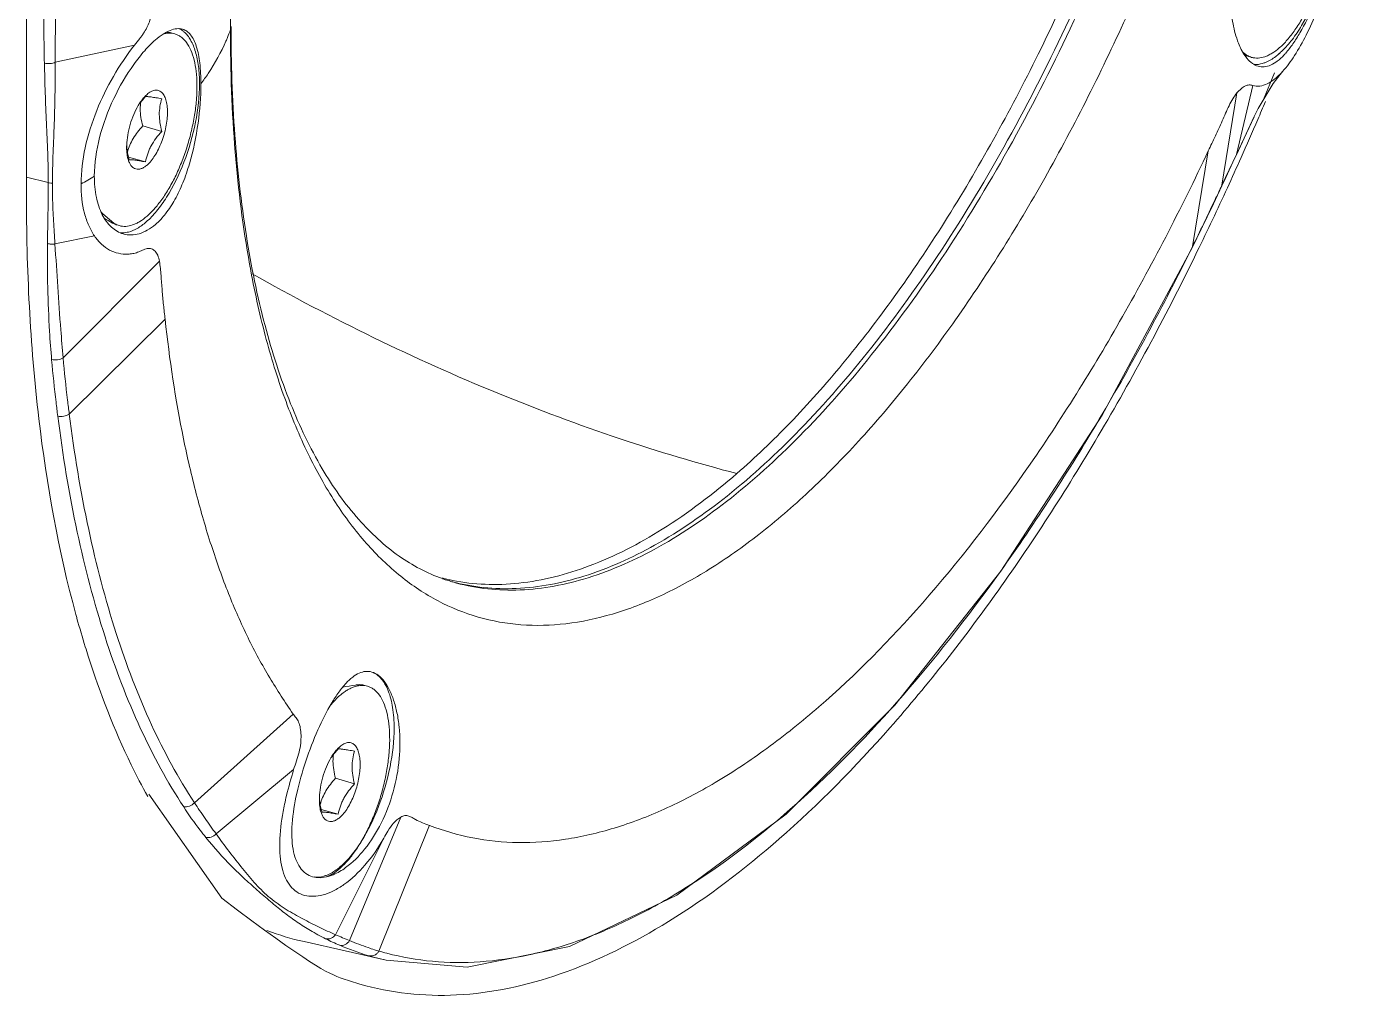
# Model space of a CAD drawing. Header units: millimetres. Extents: x 0 to 3564, y 0 to 2520.
# Drawn here: x 1932.3 to 1997.9, y 1894.2 to 1942.4 of the extents above; entities that cross this region are included whole.
import ezdxf

# ---------------------------------------------------------------- set-up
doc = ezdxf.new("R2010")
doc.units = ezdxf.units.MM
doc.layers.get('0').update_dxf_attribs({"lineweight": 13})

msp = doc.modelspace()

# ---------------------------------------------------------------- linework, layer by layer
for p, q in [((1932.259, 1934.099), (1932.259, 2070.065)), ((1942.405, 1942.242), (1942.405, 1946.587)), ((1933.696, 1940.633), (1933.701, 1943.345)), ((1942.405, 1942.242), (1942.437, 1942.42)), ((1939.636, 1942.052), (1939.506, 1942.089)), ((1933.696, 1940.633), (1937.63, 1941.493)), ((1992.86, 1940.972), (1992.97, 1940.827)), ((1993.198, 1940.88), (1993.069, 1940.917)), ((1994.327, 1940.109), (1993.788, 1938.789)), ((1938.259, 1939.039), (1938.165, 1938.951)), ((1991.724, 1934.527), (1992.466, 1939.11)), ((1992.447, 1936.053), (1993.25, 1939.482)), ((1933.671, 1938.628), (1933.676, 1938.799)), ((1933.672, 1938.628), (1933.676, 1938.799)), ((1993.323, 1937.929), (1992.447, 1936.053)), ((1938.993, 1937.195), (1938.047, 1937.468)), ((1938.181, 1935.68), (1937.338, 1935.923)), ((1990.26, 1931.475), (1991.043, 1936.231)), ((1992.447, 1936.053), (1991.724, 1934.527)), ((1992.443, 1936.034), (1992.447, 1936.053)), ((1932.259, 1934.926), (1933.348, 1934.648)), ((1991.72, 1934.497), (1991.724, 1934.527)), ((1936.882, 1932.511), (1936.752, 1932.548)), ((1933.679, 1931.6), (1935.644, 1931.996)), ((1990.26, 1931.476), (1990.243, 1931.445)), ((1990.26, 1931.475), (1990.244, 1931.442)), ((1990.254, 1931.439), (1990.26, 1931.475)), ((1934.085, 1925.938), (1938.874, 1930.74)), ((1934.39, 1923.141), (1939.155, 1927.852)), ((1952.943, 1914.98), (1952.94, 1914.98)), ((1949.221, 1909.605), (1949.092, 1909.643)), ((1940.613, 1903.808), (1945.526, 1908.219)), ((1947.844, 1906.592), (1947.751, 1906.504)), ((1941.693, 1902.257), (1945.55, 1905.457)), ((1948.579, 1904.748), (1947.633, 1905.021)), ((1941.981, 1899.053), (1938.354, 1904.229)), ((1947.767, 1903.233), (1946.924, 1903.477)), ((1948.333, 1896.949), (1950.881, 1903.095)), ((1949.794, 1896.431), (1952.305, 1902.683)), ((1947.633, 1897.243), (1950.031, 1902.052)), ((1950.153, 1895.971), (1946.066, 1896.897)), ((1949.46, 1896.147), (1949.298, 1896.194)), ((1950.151, 1895.971), (1949.46, 1896.147))]:
    msp.add_line(p, q)
for points in [[(1993.329, 1937.942), (1993.521, 1938.342), (1994.262, 1939.583), (1994.738, 1940.179)], [(1992.443, 1936.034), (1993.126, 1937.502), (1993.329, 1937.942)], [(1991.72, 1934.497), (1991.909, 1934.899), (1992.271, 1935.668), (1992.443, 1936.034)], [(1990.254, 1931.439), (1990.689, 1932.329), (1991.297, 1933.601), (1991.72, 1934.497)], [(1950.151, 1895.971), (1954.179, 1895.633), (1959.277, 1896.652), (1964.611, 1899.208), (1970.047, 1903.242), (1975.458, 1908.654), (1980.732, 1915.319), (1985.757, 1923.089), (1990.254, 1931.439)]]:
    msp.add_lwpolyline(points)
for centre, radius, start, end in [((1935.782, 1943.548), 2.732, 323.91511, 327.5036), ((1939.375, 1941.148), 0.941, 73.92374, 82.02578), ((1933.514, 1945.475), 9.461, 336.41048, 337.61892), ((1933.717, 1945.392), 9.241, 337.61384, 340.06627), ((1992.055, 1943.957), 3.831, 310.95304, 313.94673), ((1992.101, 1943.55), 3.72, 316.61314, 318.6242), ((1993.459, 1941.781), 0.938, 245.88755, 253.88283), ((1940.521, 1936.896), 3.135, 147.80112, 149.39924), ((1940.51, 1936.62), 3.273, 143.63746, 145.20289), ((1940.296, 1938.317), 2.375, 171.78707, 180.01863), ((1849.423, 1999.763), 156.843, 336.726, 337.07978), ((1851.697, 1998.781), 154.366, 335.96076, 336.72716), ((1940.449, 1936.401), 3.205, 177.99599, 179.97565), ((1939.94, 1936.648), 2.696, 182.76908, 185.19451), ((1940.035, 1936.656), 2.791, 185.18854, 185.72985), ((1854.721, 1997.434), 151.056, 335.33002, 335.96039), ((1921.569, 1958.304), 27.246, 299.47699, 301.08818), ((1858.341, 1995.768), 147.071, 333.97286, 335.33115), ((1937.142, 1933.412), 0.938, 245.88755, 253.88283), ((1937.034, 1933.224), 1.069, 264.62296, 271.05191), ((1993.154, 1939.553), 50.595, 190.19497, 190.33271), ((1955.434, 1924.803), 10.135, 255.76965, 256.67799), ((1955.825, 1922.975), 8.523, 250.28883, 252.318), ((1955.439, 1924.822), 10.154, 256.67798, 257.39991), ((1955.446, 1924.854), 10.186, 257.40032, 258.74277), ((1955.816, 1922.949), 8.495, 252.31893, 253.19913), ((1955.814, 1922.941), 8.487, 253.1992, 253.89761), ((1986.059, 1927.199), 53.222, 195.2907, 195.50592), ((1948.961, 1908.701), 0.941, 73.92374, 82.02578), ((1949.882, 1905.87), 2.375, 171.78707, 180.01863), ((1950.107, 1904.449), 3.135, 147.80112, 149.39924), ((1950.096, 1904.173), 3.273, 143.63746, 145.20289), ((1958.298, 1900.951), 13.489, 168.08817, 169.66769), ((1950.034, 1903.954), 3.205, 177.99599, 179.97565), ((1949.525, 1904.201), 2.696, 182.76908, 185.19451), ((1949.62, 1904.209), 2.791, 185.18854, 185.72985), ((1946.737, 1902.063), 1.994, 285.50881, 287.04366), ((1952.794, 1908.314), 12.612, 239.44369, 243.37527), ((1952.731, 1908.19), 12.473, 243.37561, 246.91947), ((1959.511, 1924.573), 29.8, 246.51094, 247.97047), ((1953.206, 1909.406), 13.778, 247.08009, 253.5218), ((1953.189, 1907.909), 11.972, 252.40736, 253.52237), ((1953.632, 1909.415), 13.542, 253.5296, 255.23785)]:
    msp.add_arc(centre, radius, start, end)
for points, knots in [([(1994.573, 1990.28), (1994.573, 1987.086), (1994.188, 1980.486), (1992.645, 1970.481), (1990.168, 1960.337), (1986.849, 1950.439), (1982.816, 1941.159), (1978.9, 1934.071), (1975.51, 1929.016), (1972.95, 1925.675), (1970.34, 1922.728), (1968.511, 1920.975), (1967.591, 1920.179)], [0, 0, 0, 0, 0.124565, 0.257342, 0.394358, 0.53135, 0.664065, 0.788519, 0.84657, 0.901337, 0.952555, 1, 1, 1, 1]), ([(1997.729, 1989.812), (1997.717, 1986.823), (1997.366, 1980.662), (1996.008, 1971.311), (1993.84, 1961.796), (1990.929, 1952.418), (1987.368, 1943.472), (1983.269, 1935.241), (1979.423, 1929.042), (1976.162, 1924.676), (1973.728, 1921.813), (1971.265, 1919.303), (1968.79, 1917.166), (1966.323, 1915.419), (1963.881, 1914.075), (1961.482, 1913.148), (1959.14, 1912.648), (1956.877, 1912.585), (1954.714, 1912.967), (1952.679, 1913.791), (1950.796, 1915.046), (1949.079, 1916.712), (1947.541, 1918.771), (1946.188, 1921.205), (1945.03, 1923.994), (1944.073, 1927.117), (1943.59, 1929.326), (1943.38, 1930.478)], [0, 0, 0, 0, 0.076465, 0.157645, 0.241524, 0.325929, 0.408671, 0.487642, 0.560938, 0.594967, 0.627031, 0.657019, 0.684869, 0.710582, 0.734236, 0.756007, 0.776187, 0.795201, 0.813591, 0.831977, 0.850979, 0.871144, 0.892894, 0.916525, 0.942214, 0.97004, 1, 1, 1, 1]), ([(1995.201, 1990.119), (1995.201, 1987.961), (1995.025, 1983.53), (1994.294, 1976.781), (1993.099, 1969.853), (1991.463, 1962.868), (1989.414, 1955.951), (1986.989, 1949.227), (1984.23, 1942.814), (1981.189, 1936.827), (1977.918, 1931.371), (1974.476, 1926.544), (1970.923, 1922.427), (1967.318, 1919.092), (1963.715, 1916.595), (1960.167, 1914.981), (1957.226, 1914.408), (1955.015, 1914.467), (1953.965, 1914.658), (1953.457, 1914.791)], [0, 0, 0, 0, 0.069479, 0.142599, 0.218345, 0.295649, 0.373382, 0.450412, 0.525621, 0.597945, 0.66641, 0.73017, 0.788559, 0.84115, 0.887857, 0.929064, 0.965806, 0.983089, 1, 1, 1, 1]), ([(1953.46, 1914.787), (1953.965, 1914.642), (1955.009, 1914.427), (1957.209, 1914.318), (1960.144, 1914.83), (1963.693, 1916.38), (1967.298, 1918.819), (1970.91, 1922.102), (1974.474, 1926.173), (1977.93, 1930.962), (1981.219, 1936.387), (1984.281, 1942.352), (1987.063, 1948.751), (1989.513, 1955.469), (1991.589, 1962.388), (1993.253, 1969.382), (1994.475, 1976.328), (1995.233, 1983.099), (1995.427, 1987.548), (1995.436, 1989.717)], [0, 0, 0, 0, 0.016924, 0.034174, 0.070738, 0.111676, 0.158085, 0.210392, 0.268537, 0.332113, 0.400462, 0.472745, 0.547989, 0.62513, 0.703046, 0.780599, 0.856652, 0.930128, 1, 1, 1, 1]), ([(1994.575, 1941.35), (1994.716, 1941.472), (1994.994, 1941.756), (1995.375, 1942.253), (1995.736, 1942.834), (1996.068, 1943.485), (1996.363, 1944.19), (1996.614, 1944.932), (1996.815, 1945.692), (1996.959, 1946.451), (1997.044, 1947.19), (1997.068, 1947.89), (1997.03, 1948.534), (1996.93, 1949.106), (1996.772, 1949.594), (1996.587, 1949.933), (1996.409, 1950.144), (1996.269, 1950.268), (1996.116, 1950.362), (1996.007, 1950.405), (1995.952, 1950.421)], [0, 0, 0, 0, 0.055389, 0.117513, 0.185555, 0.258364, 0.334558, 0.412611, 0.49092, 0.567871, 0.641906, 0.711591, 0.77569, 0.833268, 0.883821, 0.927483, 0.94707, 0.965448, 0.982953, 1, 1, 1, 1]), ([(1996.469, 1950.621), (1996.589, 1950.586), (1996.825, 1950.47), (1997.106, 1950.172), (1997.308, 1949.767), (1997.434, 1949.269), (1997.489, 1948.687), (1997.47, 1947.776), (1997.276, 1946.524), (1996.861, 1944.985), (1996.307, 1943.486), (1995.756, 1942.341), (1995.271, 1941.565), (1995.02, 1941.236), (1994.892, 1941.091)], [0, 0, 0, 0, 0.035825, 0.073322, 0.115472, 0.164056, 0.219719, 0.282299, 0.424699, 0.581264, 0.738389, 0.881792, 0.944617, 1, 1, 1, 1]), ([(1994.724, 1950.092), (1994.467, 1949.895), (1993.969, 1949.413), (1993.093, 1948.196), (1992.337, 1946.33), (1992.092, 1944.334), (1992.204, 1942.826), (1992.354, 1942.143), (1992.455, 1941.833)], [0, 0, 0, 0, 0.107691, 0.229211, 0.497508, 0.768198, 0.891549, 1, 1, 1, 1]), ([(1997.898, 1949.547), (1997.921, 1949.181), (1997.897, 1948.392), (1997.636, 1946.692), (1997.136, 1944.934), (1996.485, 1943.212), (1995.946, 1942.026), (1995.382, 1941.01), (1994.958, 1940.423), (1994.738, 1940.179)], [0, 0, 0, 0, 0.109495, 0.234954, 0.513089, 0.653187, 0.784771, 0.90191, 1, 1, 1, 1]), ([(1997.216, 1947.949), (1997.216, 1947.325), (1997.071, 1946.036), (1996.552, 1944.183), (1995.888, 1942.741), (1995.243, 1941.774), (1994.894, 1941.371), (1994.714, 1941.199)], [0, 0, 0, 0, 0.254419, 0.525917, 0.783497, 0.898286, 1, 1, 1, 1]), ([(1938.673, 1944.522), (1938.673, 1944.326), (1938.686, 1943.913), (1938.589, 1943.28), (1938.396, 1942.654), (1938.201, 1942.259), (1938.086, 1942.08)], [0, 0, 0, 0, 0.2312, 0.484629, 0.749502, 1, 1, 1, 1]), ([(1933.154, 1940.596), (1933.143, 1941.047), (1933.127, 1941.949), (1933.123, 1942.851), (1933.128, 1943.301)], [0, 0, 0, 0, 0.50101, 1, 1, 1, 1]), ([(1940.026, 1942.282), (1939.933, 1942.308), (1939.719, 1942.322), (1939.385, 1942.227), (1939.028, 1942.03), (1938.795, 1941.849), (1938.675, 1941.745)], [0, 0, 0, 0, 0.193079, 0.415753, 0.683009, 1, 1, 1, 1]), ([(1940.093, 1942.155), (1940.075, 1942.17), (1940.004, 1942.228), (1939.926, 1942.278), (1939.865, 1942.309)], [0, 0, 0, 0, 0.256538, 1, 1, 1, 1]), ([(1942.438, 1942.42), (1942.438, 1940.611), (1942.552, 1937.127), (1943.103, 1932.147), (1944.013, 1927.672), (1945.26, 1923.773), (1946.81, 1920.511), (1948.621, 1917.927), (1950.654, 1916.041), (1952.187, 1915.225), (1952.95, 1914.952)], [0, 0, 0, 0, 0.175324, 0.337563, 0.485242, 0.617345, 0.733452, 0.834062, 0.921397, 1, 1, 1, 1]), ([(1935.637, 1934.972), (1935.637, 1935.617), (1935.842, 1936.953), (1936.542, 1938.826), (1937.367, 1940.25), (1938.106, 1941.193), (1938.485, 1941.581), (1938.675, 1941.745)], [0, 0, 0, 0, 0.254718, 0.527332, 0.7865, 0.900851, 1, 1, 1, 1]), ([(1937.99, 1941.938), (1937.962, 1941.899), (1937.844, 1941.748), (1937.717, 1941.606), (1937.63, 1941.493)], [0, 0, 0, 0, 0.252768, 1, 1, 1, 1]), ([(1938.259, 1932.981), (1938.4, 1933.103), (1938.677, 1933.387), (1939.058, 1933.884), (1939.419, 1934.465), (1939.752, 1935.116), (1940.047, 1935.821), (1940.298, 1936.563), (1940.498, 1937.323), (1940.643, 1938.082), (1940.728, 1938.821), (1940.751, 1939.521), (1940.713, 1940.165), (1940.614, 1940.737), (1940.456, 1941.225), (1940.27, 1941.564), (1940.093, 1941.775), (1939.952, 1941.899), (1939.8, 1941.993), (1939.691, 1942.036), (1939.636, 1942.052)], [0, 0, 0, 0, 0.055389, 0.117513, 0.185555, 0.258364, 0.334558, 0.412611, 0.49092, 0.567871, 0.641906, 0.711591, 0.77569, 0.833268, 0.883821, 0.927483, 0.94707, 0.965448, 0.982953, 1, 1, 1, 1]), ([(1939.506, 1942.08), (1939.439, 1942.089), (1939.298, 1942.094), (1939.157, 1942.07), (1939.084, 1942.052), (1939.081, 1942.051)], [0, 0, 0, 0, 0.2256042, 0.4638612, 0.4746366, 0.4746366, 0.4746366, 0.4746366]), ([(1939.208, 1942.126), (1939.241, 1942.127), (1939.342, 1942.125), (1939.442, 1942.108), (1939.506, 1942.089)], [0.2661828, 0.2661828, 0.2661828, 0.2661828, 0.5089756, 1, 1, 1, 1]), ([(1940.937, 1939.562), (1940.937, 1939.91), (1940.909, 1940.54), (1940.777, 1941.278), (1940.598, 1941.741), (1940.442, 1941.998), (1940.253, 1942.185), (1940.102, 1942.26), (1940.026, 1942.282)], [0, 0, 0, 0, 0.345582, 0.625423, 0.739169, 0.83673, 0.921622, 1, 1, 1, 1]), ([(1940.869, 1939.582), (1940.869, 1939.866), (1940.841, 1940.399), (1940.699, 1941.132), (1940.464, 1941.726), (1940.226, 1942.04), (1940.093, 1942.155)], [0, 0, 0, 0, 0.30935, 0.580144, 0.809056, 1, 1, 1, 1]), ([(1940.937, 1939.562), (1941.064, 1939.733), (1941.538, 1940.406), (1941.94, 1941.13), (1942.184, 1941.689)], [0, 0, 0, 0, 0.259024, 1, 1, 1, 1]), ([(1943.359, 1930.598), (1943.028, 1932.438), (1942.547, 1936.313), (1942.406, 1940.213), (1942.406, 1942.241)], [0, 0, 0, 0, 0.479568, 1, 1, 1, 1]), ([(1992.455, 1941.833), (1992.482, 1941.75), (1992.588, 1941.45), (1992.729, 1941.161), (1992.86, 1940.972)], [0, 0, 0, 0, 0.275764, 1, 1, 1, 1]), ([(1934.976, 1934.586), (1934.978, 1935.19), (1935.137, 1936.445), (1935.9, 1938.835), (1936.867, 1940.504), (1937.63, 1941.493)], [0, 0, 0, 0, 0.241507, 0.500918, 1, 1, 1, 1]), ([(1992.746, 1941.154), (1992.767, 1941.136), (1992.787, 1941.118), (1992.808, 1941.1), (1992.814, 1941.095), (1992.819, 1941.09), (1992.825, 1941.085), (1992.844, 1941.068), (1992.922, 1941.006), (1993.008, 1940.955), (1993.075, 1940.925), (1993.077, 1940.924), (1993.078, 1940.924), (1993.08, 1940.923)], [-0.352048, -0.352048, -0.352048, -0.352048, -0.075454, -0.075454, -0.075454, 0, 0, 0, 0.257186, 1, 1, 1, 1.015978, 1.015978, 1.015978, 1.015978]), ([(1993.069, 1940.917), (1993.051, 1940.922), (1992.982, 1940.944), (1992.916, 1940.975), (1992.868, 1941.001), (1992.865, 1941.003), (1992.862, 1941.005), (1992.859, 1941.006), (1992.847, 1941.013), (1992.835, 1941.02), (1992.823, 1941.027)], [0, 0, 0, 0, 0.248517, 1, 1, 1, 1.048294, 1.048294, 1.048294, 1.237527, 1.237527, 1.237527, 1.237527]), ([(1993.198, 1940.88), (1993.249, 1940.865), (1993.354, 1940.844), (1993.577, 1940.838), (1993.809, 1940.888), (1994.038, 1940.983), (1994.286, 1941.119), (1994.461, 1941.252), (1994.575, 1941.35)], [0, 0, 0, 0, 0.104628, 0.211655, 0.440749, 0.566666, 0.701517, 1, 1, 1, 1]), ([(1993.517, 1940.44), (1993.616, 1940.412), (1993.834, 1940.392), (1994.167, 1940.488), (1994.498, 1940.696), (1994.702, 1940.886), (1994.804, 1940.995)], [0, 0, 0, 0, 0.209522, 0.434392, 0.694657, 1, 1, 1, 1]), ([(1994.566, 1941.064), (1994.511, 1941.015), (1994.301, 1940.845), (1994.067, 1940.701), (1993.884, 1940.628)], [0, 0, 0, 0, 0.27276, 1, 1, 1, 1]), ([(1933.154, 1940.596), (1933.245, 1940.575), (1933.431, 1940.563), (1933.614, 1940.599), (1933.696, 1940.633)], [0, 0, 0, 0, 0.510381, 1, 1, 1, 1]), ([(1933.154, 1940.596), (1933.177, 1939.603), (1933.235, 1937.621), (1933.355, 1935.639), (1933.348, 1934.648)], [0, 0, 0, 0, 0.500517, 1, 1, 1, 1]), ([(1933.676, 1938.799), (1933.679, 1938.952), (1933.691, 1939.564), (1933.698, 1940.175), (1933.696, 1940.633)], [0, 0, 0, 0, 0.250879, 1, 1, 1, 1]), ([(1992.97, 1940.827), (1993.047, 1940.734), (1993.21, 1940.574), (1993.416, 1940.469), (1993.517, 1940.44)], [0, 0, 0, 0, 0.532566, 1, 1, 1, 1]), ([(1993.884, 1940.628), (1993.838, 1940.609), (1993.663, 1940.546), (1993.474, 1940.517), (1993.338, 1940.523)], [0, 0, 0, 0, 0.267415, 1, 1, 1, 1]), ([(1994.738, 1940.179), (1994.62, 1940.047), (1994.386, 1939.816), (1994.005, 1939.558), (1993.621, 1939.427), (1993.364, 1939.447), (1993.25, 1939.482)], [0, 0, 0, 0, 0.307614, 0.568882, 0.793296, 1, 1, 1, 1]), ([(1938.219, 1932.697), (1938.406, 1932.859), (1938.773, 1933.249), (1939.455, 1934.214), (1940.16, 1935.685), (1940.713, 1937.597), (1940.869, 1938.935), (1940.869, 1939.582)], [0, 0, 0, 0, 0.098644, 0.211568, 0.468673, 0.742682, 1, 1, 1, 1]), ([(1939.274, 1938.16), (1939.274, 1938.269), (1939.263, 1938.474), (1939.209, 1938.754), (1939.13, 1938.952), (1939.047, 1939.075), (1938.98, 1939.147), (1938.905, 1939.2), (1938.824, 1939.235), (1938.736, 1939.249), (1938.645, 1939.245), (1938.55, 1939.22), (1938.414, 1939.161), (1938.32, 1939.092), (1938.259, 1939.039)], [0, 0, 0, 0, 0.176286, 0.330449, 0.460858, 0.517768, 0.569981, 0.618683, 0.665488, 0.712273, 0.760915, 0.81303, 0.86984, 1, 1, 1, 1]), ([(1938.674, 1932.566), (1938.862, 1932.726), (1939.222, 1933.118), (1939.675, 1933.825), (1940.066, 1934.661), (1940.497, 1935.922), (1940.834, 1937.568), (1940.938, 1938.91), (1940.938, 1939.562)], [0, 0, 0, 0, 0.098501, 0.210205, 0.333387, 0.46536, 0.740248, 1, 1, 1, 1]), ([(1992.466, 1939.11), (1992.388, 1939.021), (1992.246, 1938.815), (1992.003, 1938.35), (1991.741, 1937.719), (1991.396, 1936.971), (1991.16, 1936.477), (1991.043, 1936.231)], [0, 0, 0, 0, 0.109395, 0.231931, 0.489407, 0.745772, 1, 1, 1, 1]), ([(1992.466, 1939.11), (1992.532, 1939.185), (1992.66, 1939.318), (1992.866, 1939.463), (1993.071, 1939.523), (1993.195, 1939.499), (1993.25, 1939.482)], [0, 0, 0, 0, 0.326827, 0.597762, 0.813156, 1, 1, 1, 1]), ([(1933.55, 1934.62), (1933.554, 1934.95), (1933.565, 1935.614), (1933.604, 1936.613), (1933.648, 1937.618), (1933.665, 1938.291), (1933.672, 1938.628)], [0, 0, 0, 0, 0.246917, 0.496484, 0.747932, 1, 1, 1, 1]), ([(1937.823, 1938.491), (1937.737, 1938.347), (1937.584, 1938.036), (1937.408, 1937.54), (1937.29, 1937.028), (1937.252, 1936.682), (1937.246, 1936.513)], [0, 0, 0, 0, 0.242183, 0.499273, 0.75672, 1, 1, 1, 1]), ([(1938.165, 1938.951), (1938.111, 1938.895), (1938.006, 1938.772), (1937.914, 1938.638), (1937.868, 1938.566)], [0, 0, 0, 0, 0.475902, 1, 1, 1, 1]), ([(1938.181, 1938.928), (1938.154, 1938.898), (1938.047, 1938.78), (1937.946, 1938.657), (1937.875, 1938.561)], [0, 0, 0, 0, 0.251913, 1, 1, 1, 1]), ([(1938.993, 1938.819), (1938.896, 1938.837), (1938.719, 1938.87), (1938.485, 1938.908), (1938.312, 1938.928), (1938.218, 1938.93), (1938.181, 1938.928)], [0, 0, 0, 0, 0.362375, 0.657213, 0.867114, 1, 1, 1, 1]), ([(1938.993, 1938.819), (1938.955, 1938.696), (1938.89, 1938.44), (1938.868, 1938.177), (1938.868, 1938.043)], [0, 0, 0, 0, 0.489925, 1, 1, 1, 1]), ([(1937.922, 1938.316), (1937.922, 1938.176), (1937.947, 1937.889), (1938.01, 1937.609), (1938.047, 1937.468)], [0, 0, 0, 0, 0.490548, 1, 1, 1, 1]), ([(1938.259, 1935.524), (1938.331, 1935.586), (1938.471, 1935.735), (1938.659, 1936), (1938.831, 1936.313), (1938.983, 1936.662), (1939.108, 1937.034), (1939.201, 1937.416), (1939.259, 1937.792), (1939.274, 1938.04), (1939.274, 1938.16)], [0, 0, 0, 0, 0.09859, 0.211371, 0.335842, 0.468575, 0.605586, 0.742619, 0.875421, 1, 1, 1, 1]), ([(1938.868, 1938.043), (1938.868, 1937.903), (1938.893, 1937.616), (1938.956, 1937.336), (1938.993, 1937.195)], [0, 0, 0, 0, 0.49054, 1, 1, 1, 1]), ([(1938.047, 1937.468), (1937.958, 1937.372), (1937.787, 1937.174), (1937.567, 1936.855), (1937.397, 1936.518), (1937.318, 1936.283), (1937.286, 1936.165)], [0, 0, 0, 0, 0.259382, 0.513344, 0.760181, 1, 1, 1, 1]), ([(1938.181, 1935.68), (1938.21, 1935.816), (1938.263, 1936.019), (1938.365, 1936.281), (1938.492, 1936.543), (1938.695, 1936.856), (1938.89, 1937.084), (1938.993, 1937.195)], [0, 0, 0, 0, 0.238591, 0.360572, 0.484671, 0.738997, 1, 1, 1, 1]), ([(1937.244, 1936.403), (1937.244, 1936.288), (1937.256, 1936.075), (1937.299, 1935.864), (1937.33, 1935.77)], [0, 0, 0, 0, 0.535787, 1, 1, 1, 1]), ([(1937.37, 1935.789), (1937.356, 1935.838), (1937.308, 1936.032), (1937.272, 1936.229), (1937.257, 1936.377)], [0, 0, 0, 0, 0.254105, 1, 1, 1, 1]), ([(1937.33, 1935.77), (1937.348, 1935.713), (1937.39, 1935.609), (1937.476, 1935.475), (1937.58, 1935.378), (1937.702, 1935.322), (1937.837, 1935.31), (1937.977, 1935.342), (1938.122, 1935.415), (1938.213, 1935.484), (1938.259, 1935.524)], [0, 0, 0, 0, 0.147639, 0.276665, 0.390709, 0.496421, 0.602751, 0.718439, 0.849813, 1, 1, 1, 1]), ([(1937.37, 1935.789), (1937.406, 1935.792), (1937.5, 1935.789), (1937.673, 1935.769), (1937.907, 1935.731), (1938.084, 1935.699), (1938.181, 1935.68)], [0, 0, 0, 0, 0.132885, 0.342787, 0.637625, 1, 1, 1, 1]), ([(1952.305, 1902.682), (1953.001, 1902.411), (1954.454, 1901.991), (1956.743, 1901.762), (1959.119, 1901.936), (1961.565, 1902.506), (1964.066, 1903.465), (1966.609, 1904.806), (1969.178, 1906.518), (1972.739, 1909.377), (1977.137, 1913.86), (1982.117, 1920.312), (1986.849, 1927.857), (1989.683, 1933.346), (1991.043, 1936.231)], [0, 0, 0, 0, 0.040543, 0.081637, 0.124276, 0.169345, 0.217537, 0.269349, 0.325101, 0.384965, 0.517039, 0.664939, 0.826794, 1, 1, 1, 1]), ([(1933.348, 1934.648), (1933.344, 1934.139), (1933.336, 1933.13), (1933.312, 1932.12), (1933.307, 1931.62)], [0, 0, 0, 0, 0.504578, 1, 1, 1, 1]), ([(1933.348, 1934.648), (1933.363, 1934.644), (1933.43, 1934.629), (1933.498, 1934.622), (1933.55, 1934.62)], [0, 0, 0, 0, 0.237709, 1, 1, 1, 1]), ([(1933.679, 1931.6), (1933.663, 1931.846), (1933.632, 1932.343), (1933.587, 1933.093), (1933.556, 1933.853), (1933.551, 1934.364), (1933.55, 1934.62)], [0, 0, 0, 0, 0.245132, 0.493628, 0.745468, 1, 1, 1, 1]), ([(1935.644, 1931.996), (1935.533, 1932.158), (1935.337, 1932.525), (1935.046, 1933.382), (1934.974, 1934.096), (1934.975, 1934.586)], [0, 0, 0, 0, 0.217863, 0.457113, 1, 1, 1, 1]), ([(1935.637, 1934.972), (1935.637, 1934.619), (1935.692, 1933.958), (1935.973, 1933.078), (1936.43, 1932.42), (1936.859, 1932.163), (1937.074, 1932.101)], [0, 0, 0, 0, 0.310493, 0.577754, 0.803336, 1, 1, 1, 1]), ([(1991.724, 1934.527), (1991.603, 1934.271), (1991.12, 1933.251), (1990.634, 1932.233), (1990.26, 1931.475)], [0, 0, 0, 0, 0.250798, 1, 1, 1, 1]), ([(1934.721, 1913.163), (1933.849, 1916.352), (1932.606, 1923.315), (1932.259, 1930.363), (1932.259, 1934.099)], [0, 0, 0, 0, 0.469402, 1, 1, 1, 1]), ([(1935.969, 1933.187), (1936.122, 1933.053), (1936.276, 1932.919), (1936.43, 1932.785), (1936.45, 1932.767), (1936.471, 1932.749), (1936.492, 1932.73), (1936.497, 1932.726), (1936.503, 1932.721), (1936.509, 1932.716), (1936.528, 1932.699), (1936.605, 1932.637), (1936.692, 1932.586), (1936.759, 1932.556), (1936.76, 1932.555), (1936.762, 1932.555), (1936.763, 1932.554)], [-2.408341, -2.408341, -2.408341, -2.408341, -0.352048, -0.352048, -0.352048, -0.075454, -0.075454, -0.075454, 0, 0, 0, 0.257186, 1, 1, 1, 1.015978, 1.015978, 1.015978, 1.015978]), ([(1936.752, 1932.548), (1936.735, 1932.553), (1936.666, 1932.575), (1936.599, 1932.606), (1936.552, 1932.632), (1936.549, 1932.634), (1936.546, 1932.636), (1936.543, 1932.637), (1936.531, 1932.644), (1936.519, 1932.651), (1936.507, 1932.658), (1936.383, 1932.728), (1936.26, 1932.797), (1936.137, 1932.867)], [0, 0, 0, 0, 0.248517, 1, 1, 1, 1.048294, 1.048294, 1.048294, 1.237527, 1.237527, 1.237527, 3.192823, 3.192823, 3.192823, 3.192823]), ([(1936.882, 1932.511), (1936.932, 1932.496), (1937.038, 1932.475), (1937.261, 1932.469), (1937.493, 1932.519), (1937.721, 1932.614), (1937.969, 1932.75), (1938.145, 1932.883), (1938.259, 1932.981)], [0, 0, 0, 0, 0.104628, 0.211655, 0.440749, 0.566666, 0.701517, 1, 1, 1, 1]), ([(1937.053, 1932.155), (1937.147, 1932.157), (1937.398, 1932.194), (1937.802, 1932.371), (1938.079, 1932.576), (1938.219, 1932.697)], [0, 0, 0, 0, 0.214459, 0.576394, 1, 1, 1, 1]), ([(1937.074, 1932.101), (1937.2, 1932.065), (1937.468, 1932.029), (1937.882, 1932.095), (1938.295, 1932.276), (1938.55, 1932.459), (1938.674, 1932.566)], [0, 0, 0, 0, 0.225699, 0.460948, 0.716642, 1, 1, 1, 1]), ([(1938.874, 1930.74), (1938.858, 1930.841), (1938.811, 1931.022), (1938.678, 1931.245), (1938.516, 1931.353), (1938.376, 1931.38), (1938.221, 1931.367), (1938.027, 1931.288), (1937.796, 1931.179), (1937.551, 1931.11), (1937.231, 1931.081), (1936.833, 1931.114), (1936.378, 1931.282), (1935.968, 1931.581), (1935.745, 1931.848), (1935.644, 1931.996)], [0, 0, 0, 0, 0.077677, 0.140026, 0.192924, 0.219074, 0.246782, 0.309434, 0.376361, 0.440128, 0.500934, 0.619704, 0.739105, 0.864331, 1, 1, 1, 1]), ([(1933.514, 1925.829), (1933.472, 1926.302), (1933.332, 1928.229), (1933.294, 1930.163), (1933.307, 1931.62)], [0, 0, 0, 0, 0.245558, 1, 1, 1, 1]), ([(1933.307, 1931.62), (1933.368, 1931.603), (1933.493, 1931.585), (1933.618, 1931.59), (1933.679, 1931.6)], [0, 0, 0, 0, 0.505338, 1, 1, 1, 1]), ([(1934.085, 1925.938), (1934.043, 1926.403), (1933.887, 1928.289), (1933.772, 1930.177), (1933.679, 1931.6)], [0, 0, 0, 0, 0.246728, 1, 1, 1, 1]), ([(1990.497, 1931.233), (1989.016, 1928.201), (1985.943, 1922.43), (1980.853, 1914.484), (1975.52, 1907.655), (1970.054, 1902.086), (1964.559, 1897.888), (1959.121, 1895.154), (1953.819, 1893.98), (1950.395, 1894.335), (1948.846, 1894.782)], [0, 0, 0, 0, 0.171501, 0.331932, 0.479002, 0.611086, 0.727504, 0.828943, 0.91806, 1, 1, 1, 1]), ([(1990.244, 1931.442), (1988.815, 1928.545), (1985.85, 1923.031), (1980.956, 1915.433), (1975.829, 1908.898), (1970.583, 1903.553), (1966.04, 1900.072), (1962.434, 1898.044), (1959.856, 1896.936), (1957.327, 1896.199), (1954.859, 1895.838), (1952.468, 1895.856), (1950.925, 1896.124), (1950.181, 1896.32)], [0, 0, 0, 0, 0.170863, 0.330763, 0.477458, 0.609434, 0.725966, 0.778666, 0.827898, 0.874029, 0.917606, 0.959324, 1, 1, 1, 1]), ([(1939.156, 1927.853), (1939.129, 1928.091), (1939.074, 1928.57), (1939.009, 1929.296), (1938.958, 1930.021), (1938.912, 1930.505), (1938.874, 1930.74)], [0, 0, 0, 0, 0.247402, 0.498869, 0.753508, 1, 1, 1, 1]), ([(1967.591, 1920.179), (1965.636, 1920.687), (1961.626, 1921.892), (1955.594, 1924.146), (1949.484, 1926.886), (1945.471, 1928.994), (1943.488, 1930.116)], [0, 0, 0, 0, 0.2319, 0.480125, 0.738572, 1, 1, 1, 1]), ([(1939.156, 1927.853), (1939.373, 1925.858), (1939.811, 1922.941), (1940.673, 1919.202), (1941.419, 1916.632), (1942.272, 1914.241), (1943.083, 1912.379), (1943.795, 1910.997), (1944.526, 1909.722), (1945.12, 1908.81), (1945.526, 1908.22)], [0, 0, 0, 0, 0.288727, 0.423511, 0.55171, 0.673455, 0.788581, 0.843563, 0.896918, 1, 1, 1, 1]), ([(1933.512, 1925.852), (1933.61, 1925.827), (1933.811, 1925.822), (1934.004, 1925.885), (1934.085, 1925.938)], [0, 0, 0, 0, 0.509784, 1, 1, 1, 1]), ([(1934.389, 1923.14), (1934.36, 1923.37), (1934.246, 1924.302), (1934.149, 1925.235), (1934.085, 1925.938)], [0, 0, 0, 0, 0.2471, 1, 1, 1, 1]), ([(1933.818, 1923.039), (1933.789, 1923.268), (1933.675, 1924.197), (1933.579, 1925.127), (1933.514, 1925.829)], [0, 0, 0, 0, 0.246934, 1, 1, 1, 1]), ([(1933.818, 1923.039), (1933.915, 1923.015), (1934.118, 1923.014), (1934.31, 1923.084), (1934.389, 1923.14)], [0, 0, 0, 0, 0.507103, 1, 1, 1, 1]), ([(1940.082, 1903.598), (1939.269, 1904.834), (1937.782, 1907.583), (1936.032, 1912.18), (1934.675, 1917.398), (1934.063, 1921.102), (1933.818, 1923.039)], [0, 0, 0, 0, 0.215512, 0.453682, 0.715332, 1, 1, 1, 1]), ([(1940.613, 1903.808), (1939.807, 1905.038), (1938.328, 1907.773), (1936.59, 1912.344), (1935.241, 1917.532), (1934.633, 1921.214), (1934.389, 1923.14)], [0, 0, 0, 0, 0.215529, 0.453709, 0.715354, 1, 1, 1, 1]), ([(1967.591, 1920.179), (1966.425, 1919.169), (1964.108, 1917.405), (1960.45, 1915.505), (1957.396, 1914.713), (1955.089, 1914.629), (1953.989, 1914.757), (1953.457, 1914.863)], [0, 0, 0, 0, 0.296516, 0.557438, 0.788213, 0.89568, 1, 1, 1, 1]), ([(1935.334, 1911.092), (1935.285, 1911.246), (1935.089, 1911.869), (1934.906, 1912.496), (1934.774, 1912.971)], [0, 0, 0, 0, 0.246842, 1, 1, 1, 1]), ([(1938.296, 1904.113), (1938.006, 1904.634), (1936.839, 1906.88), (1935.923, 1909.251), (1935.334, 1911.092)], [0, 0, 0, 0, 0.235803, 1, 1, 1, 1]), ([(1948.136, 1900.578), (1948.492, 1900.835), (1949.17, 1901.522), (1949.97, 1902.809), (1950.551, 1904.34), (1950.847, 1905.96), (1950.851, 1907.291), (1950.707, 1908.261), (1950.545, 1908.887), (1950.332, 1909.418), (1950.077, 1909.842), (1949.785, 1910.151), (1949.553, 1910.275), (1949.439, 1910.308)], [0, 0, 0, 0, 0.120114, 0.260277, 0.412071, 0.565139, 0.70871, 0.773816, 0.8329, 0.885072, 0.929857, 0.967603, 1, 1, 1, 1]), ([(1949.439, 1910.308), (1949.34, 1910.337), (1949.122, 1910.357), (1948.79, 1910.26), (1948.462, 1910.051), (1948.26, 1909.86), (1948.159, 1909.752)], [0, 0, 0, 0, 0.210604, 0.435245, 0.694894, 1, 1, 1, 1]), ([(1949.435, 1910.307), (1949.522, 1910.275), (1949.694, 1910.183), (1949.916, 1909.976), (1950.108, 1909.704), (1950.331, 1909.234), (1950.509, 1908.499), (1950.548, 1907.872), (1950.548, 1907.532)], [0, 0, 0, 0, 0.088144, 0.182537, 0.286879, 0.403429, 0.676234, 1, 1, 1, 1]), ([(1948.159, 1909.752), (1948.029, 1909.613), (1947.775, 1909.295), (1947.282, 1908.534), (1946.713, 1907.391), (1946.131, 1905.886), (1945.688, 1904.325), (1945.476, 1903.049), (1945.451, 1902.115), (1945.505, 1901.518), (1945.634, 1901.005), (1945.842, 1900.588), (1946.131, 1900.28), (1946.373, 1900.161), (1946.496, 1900.125)], [0, 0, 0, 0, 0.053412, 0.114652, 0.25618, 0.412936, 0.570153, 0.713785, 0.777084, 0.833495, 0.882809, 0.925644, 0.963731, 1, 1, 1, 1]), ([(1947.844, 1900.535), (1947.985, 1900.657), (1948.263, 1900.94), (1948.644, 1901.437), (1949.005, 1902.018), (1949.337, 1902.669), (1949.633, 1903.375), (1949.884, 1904.117), (1950.084, 1904.877), (1950.228, 1905.635), (1950.313, 1906.374), (1950.337, 1907.074), (1950.299, 1907.718), (1950.199, 1908.29), (1950.041, 1908.778), (1949.856, 1909.117), (1949.678, 1909.328), (1949.538, 1909.452), (1949.386, 1909.547), (1949.277, 1909.589), (1949.221, 1909.605)], [0, 0, 0, 0, 0.055389, 0.117513, 0.185555, 0.258364, 0.334558, 0.412611, 0.49092, 0.567871, 0.641906, 0.711591, 0.77569, 0.833268, 0.883821, 0.927483, 0.94707, 0.965448, 0.982953, 1, 1, 1, 1]), ([(1947.992, 1909.561), (1948.202, 1909.594), (1948.411, 1909.628), (1948.621, 1909.661), (1948.622, 1909.661), (1948.623, 1909.661), (1948.624, 1909.661), (1948.644, 1909.665), (1948.664, 1909.668), (1948.684, 1909.67), (1948.753, 1909.679), (1948.891, 1909.685), (1949.027, 1909.661), (1949.092, 1909.643)], [-1.706996, -1.706996, -1.706996, -1.706996, -0.154935, -0.154935, -0.154935, -0.148227, -0.148227, -0.148227, 0, 0, 0, 0.508976, 1, 1, 1, 1]), ([(1949.091, 1909.633), (1949.024, 1909.642), (1948.884, 1909.647), (1948.669, 1909.611), (1948.448, 1909.535), (1948.305, 1909.461), (1948.232, 1909.418), (1948.175, 1909.384), (1948.12, 1909.348), (1948.065, 1909.311)], [0, 0, 0, 0, 0.225604, 0.463861, 0.720594, 1, 1, 1, 1.22038, 1.22038, 1.22038, 1.22038]), ([(1948.065, 1909.311), (1947.989, 1909.255), (1947.915, 1909.196), (1947.844, 1909.135), (1947.695, 1909.006), (1947.536, 1908.842), (1947.389, 1908.668), (1947.37, 1908.645)], [-0.0465968, -0.0465968, -0.0465968, -0.0465968, 0, 0, 0, 0.0975762, 0.1125539, 0.1125539, 0.1125539, 0.1125539]), ([(1945.551, 1905.457), (1945.638, 1905.748), (1945.803, 1906.17), (1945.908, 1906.749), (1945.927, 1907.152), (1945.896, 1907.508), (1945.827, 1907.767), (1945.74, 1907.93), (1945.646, 1908.062), (1945.571, 1908.155), (1945.526, 1908.22)], [0, 0, 0, 0, 0.31369, 0.465097, 0.604661, 0.728358, 0.83272, 0.877336, 0.918802, 1, 1, 1, 1]), ([(1950.548, 1907.532), (1950.548, 1906.885), (1950.392, 1905.547), (1949.839, 1903.635), (1949.134, 1902.164), (1948.452, 1901.199), (1948.086, 1900.809), (1947.898, 1900.647)], [0, 0, 0, 0, 0.257318, 0.531327, 0.788432, 0.901356, 1, 1, 1, 1]), ([(1947.751, 1906.504), (1947.697, 1906.449), (1947.591, 1906.325), (1947.499, 1906.191), (1947.454, 1906.119)], [0, 0, 0, 0, 0.475902, 1, 1, 1, 1]), ([(1947.767, 1906.481), (1947.74, 1906.451), (1947.632, 1906.333), (1947.531, 1906.21), (1947.46, 1906.114)], [0, 0, 0, 0, 0.251913, 1, 1, 1, 1]), ([(1948.579, 1906.372), (1948.481, 1906.391), (1948.305, 1906.423), (1948.07, 1906.461), (1947.897, 1906.481), (1947.803, 1906.484), (1947.767, 1906.481)], [0, 0, 0, 0, 0.362375, 0.657213, 0.867114, 1, 1, 1, 1]), ([(1948.859, 1905.714), (1948.859, 1905.822), (1948.848, 1906.027), (1948.794, 1906.307), (1948.715, 1906.505), (1948.633, 1906.629), (1948.566, 1906.7), (1948.491, 1906.753), (1948.409, 1906.788), (1948.322, 1906.803), (1948.23, 1906.798), (1948.135, 1906.774), (1948, 1906.714), (1947.905, 1906.645), (1947.844, 1906.592)], [0, 0, 0, 0, 0.176286, 0.330449, 0.460858, 0.517768, 0.569981, 0.618683, 0.665488, 0.712273, 0.760915, 0.81303, 0.86984, 1, 1, 1, 1]), ([(1948.579, 1906.372), (1948.54, 1906.249), (1948.476, 1905.994), (1948.453, 1905.73), (1948.453, 1905.596)], [0, 0, 0, 0, 0.489925, 1, 1, 1, 1]), ([(1947.408, 1906.045), (1947.323, 1905.9), (1947.169, 1905.589), (1946.994, 1905.094), (1946.875, 1904.581), (1946.837, 1904.235), (1946.831, 1904.067)], [0, 0, 0, 0, 0.242183, 0.499273, 0.75672, 1, 1, 1, 1]), ([(1947.507, 1905.869), (1947.507, 1905.729), (1947.533, 1905.442), (1947.595, 1905.162), (1947.633, 1905.021)], [0, 0, 0, 0, 0.490548, 1, 1, 1, 1]), ([(1947.844, 1903.077), (1947.916, 1903.139), (1948.057, 1903.288), (1948.244, 1903.553), (1948.417, 1903.866), (1948.569, 1904.215), (1948.693, 1904.587), (1948.787, 1904.969), (1948.845, 1905.345), (1948.859, 1905.593), (1948.859, 1905.714)], [0, 0, 0, 0, 0.09859, 0.211371, 0.335842, 0.468575, 0.605586, 0.742619, 0.875421, 1, 1, 1, 1]), ([(1948.453, 1905.596), (1948.453, 1905.456), (1948.479, 1905.169), (1948.541, 1904.889), (1948.579, 1904.748)], [0, 0, 0, 0, 0.49054, 1, 1, 1, 1]), ([(1945.1, 1903.735), (1945.129, 1903.877), (1945.261, 1904.456), (1945.421, 1905.028), (1945.551, 1905.457)], [0, 0, 0, 0, 0.243909, 1, 1, 1, 1]), ([(1947.633, 1905.021), (1947.543, 1904.925), (1947.372, 1904.727), (1947.152, 1904.408), (1946.983, 1904.071), (1946.904, 1903.836), (1946.872, 1903.718)], [0, 0, 0, 0, 0.259382, 0.513344, 0.760181, 1, 1, 1, 1]), ([(1947.767, 1903.233), (1947.795, 1903.369), (1947.849, 1903.572), (1947.951, 1903.835), (1948.078, 1904.097), (1948.281, 1904.409), (1948.476, 1904.637), (1948.579, 1904.748)], [0, 0, 0, 0, 0.238591, 0.360572, 0.484671, 0.738997, 1, 1, 1, 1]), ([(1940.073, 1903.611), (1940.168, 1903.589), (1940.378, 1903.609), (1940.549, 1903.73), (1940.613, 1903.808)], [0, 0, 0, 0, 0.488793, 1, 1, 1, 1]), ([(1941.187, 1902.079), (1941.089, 1902.2), (1940.701, 1902.692), (1940.338, 1903.204), (1940.081, 1903.598)], [0, 0, 0, 0, 0.248994, 1, 1, 1, 1]), ([(1941.693, 1902.257), (1941.508, 1902.512), (1941.143, 1903.026), (1940.786, 1903.545), (1940.613, 1903.808)], [0, 0, 0, 0, 0.500119, 1, 1, 1, 1]), ([(1946.829, 1903.956), (1946.829, 1903.841), (1946.841, 1903.628), (1946.884, 1903.417), (1946.915, 1903.323)], [0, 0, 0, 0, 0.535787, 1, 1, 1, 1]), ([(1946.955, 1903.342), (1946.942, 1903.391), (1946.893, 1903.585), (1946.858, 1903.782), (1946.843, 1903.93)], [0, 0, 0, 0, 0.254105, 1, 1, 1, 1]), ([(1950.031, 1902.052), (1949.769, 1901.573), (1949.187, 1900.726), (1948.292, 1899.87), (1947.553, 1899.42), (1947.038, 1899.216), (1946.548, 1899.131), (1946.094, 1899.176), (1945.694, 1899.352), (1945.366, 1899.654), (1945.119, 1900.067), (1944.952, 1900.577), (1944.862, 1901.176), (1944.842, 1902.121), (1944.935, 1902.862), (1945.028, 1903.37)], [0, 0, 0, 0, 0.166702, 0.31131, 0.373904, 0.429772, 0.479414, 0.524231, 0.566833, 0.610456, 0.658155, 0.712097, 0.773359, 0.842153, 1, 1, 1, 1]), ([(1946.915, 1903.323), (1946.934, 1903.266), (1946.975, 1903.162), (1947.061, 1903.028), (1947.166, 1902.931), (1947.288, 1902.875), (1947.422, 1902.864), (1947.563, 1902.896), (1947.707, 1902.968), (1947.798, 1903.037), (1947.844, 1903.077)], [0, 0, 0, 0, 0.147639, 0.276665, 0.390709, 0.496421, 0.602751, 0.718439, 0.849813, 1, 1, 1, 1]), ([(1946.955, 1903.342), (1946.991, 1903.345), (1947.085, 1903.342), (1947.259, 1903.322), (1947.493, 1903.284), (1947.67, 1903.252), (1947.767, 1903.233)], [0, 0, 0, 0, 0.132885, 0.342787, 0.637625, 1, 1, 1, 1]), ([(1950.031, 1902.052), (1950.095, 1902.17), (1950.314, 1902.56), (1950.608, 1902.933), (1950.881, 1903.095)], [0, 0, 0, 0, 0.296443, 1, 1, 1, 1]), ([(1952.305, 1902.682), (1952.189, 1902.727), (1951.953, 1902.811), (1951.664, 1902.938), (1951.449, 1903.069), (1951.279, 1903.154), (1951.076, 1903.184), (1950.943, 1903.133), (1950.881, 1903.095)], [0, 0, 0, 0, 0.243412, 0.48841, 0.612621, 0.735014, 0.857677, 1, 1, 1, 1]), ([(1941.187, 1902.079), (1941.275, 1902.06), (1941.47, 1902.078), (1941.629, 1902.186), (1941.693, 1902.257)], [0, 0, 0, 0, 0.486584, 1, 1, 1, 1]), ([(1947.633, 1897.243), (1947.359, 1897.361), (1946.811, 1897.615), (1945.993, 1898.032), (1945.166, 1898.492), (1944.368, 1899.052), (1943.648, 1899.746), (1942.999, 1900.544), (1942.343, 1901.383), (1941.908, 1901.961), (1941.693, 1902.257)], [0, 0, 0, 0, 0.113345, 0.228473, 0.348053, 0.471941, 0.596404, 0.725889, 0.861347, 1, 1, 1, 1]), ([(1946.382, 1897.454), (1946.159, 1897.585), (1945.721, 1897.863), (1945.086, 1898.326), (1944.458, 1898.84), (1943.807, 1899.397), (1943.132, 1899.999), (1942.223, 1900.869), (1941.588, 1901.583), (1941.187, 1902.079)], [0, 0, 0, 0, 0.111228, 0.222717, 0.33721, 0.459714, 0.590475, 0.725758, 1, 1, 1, 1]), ([(1947.196, 1900.122), (1947.231, 1900.136), (1947.329, 1900.179), (1947.555, 1900.303), (1947.73, 1900.436), (1947.844, 1900.535)], [0.4906581, 0.4906581, 0.4906581, 0.4906581, 0.5666655, 0.701517, 1, 1, 1, 1]), ([(1947.898, 1900.647), (1947.842, 1900.599), (1947.632, 1900.428), (1947.398, 1900.285), (1947.216, 1900.211)], [0, 0, 0, 0, 0.272758, 1, 1, 1, 1]), ([(1947.322, 1900.156), (1947.389, 1900.177), (1947.678, 1900.282), (1947.945, 1900.44), (1948.136, 1900.578)], [0, 0, 0, 0, 0.230225, 1, 1, 1, 1]), ([(1946.496, 1900.125), (1946.615, 1900.091), (1946.879, 1900.061), (1947.139, 1900.105), (1947.27, 1900.141)], [0, 0, 0, 0, 0.475234, 1, 1, 1, 1]), ([(1947.216, 1900.211), (1947.161, 1900.189), (1946.954, 1900.117), (1946.728, 1900.093), (1946.57, 1900.115)], [0, 0, 0, 0, 0.270036, 1, 1, 1, 1]), ([(1948.846, 1894.782), (1948.567, 1894.862), (1947.455, 1895.221), (1946.388, 1895.72), (1941.981, 1899.053)], [0, 0, 0, 0, 0.248296, 1, 1, 1, 1]), ([(1947.142, 1897.039), (1947.23, 1897.019), (1947.428, 1897.04), (1947.578, 1897.166), (1947.633, 1897.243)], [0, 0, 0, 0, 0.488545, 1, 1, 1, 1]), ([(1947.831, 1896.72), (1947.923, 1896.699), (1948.13, 1896.725), (1948.281, 1896.865), (1948.333, 1896.949)], [0, 0, 0, 0, 0.485523, 1, 1, 1, 1]), ([(1949.57, 1896.497), (1949.465, 1896.53), (1949.048, 1896.668), (1948.638, 1896.825), (1948.333, 1896.949)], [0, 0, 0, 0, 0.250778, 1, 1, 1, 1]), ([(1949.657, 1896.276), (1949.67, 1896.286), (1949.723, 1896.33), (1949.767, 1896.384), (1949.793, 1896.428)], [0, 0, 0, 0, 0.254236, 1, 1, 1, 1]), ([(1949.298, 1896.194), (1949.357, 1896.18), (1949.487, 1896.182), (1949.605, 1896.237), (1949.657, 1896.276)], [0, 0, 0, 0, 0.482722, 1, 1, 1, 1])]:
    msp.add_open_spline(points, degree=3, knots=knots)
msp.add_open_spline([(1944.225, 1897.453), (1944.825, 1897.225), (1945.441, 1897.039), (1946.066, 1896.897)], degree=3)

doc.saveas('drawing.dxf')
